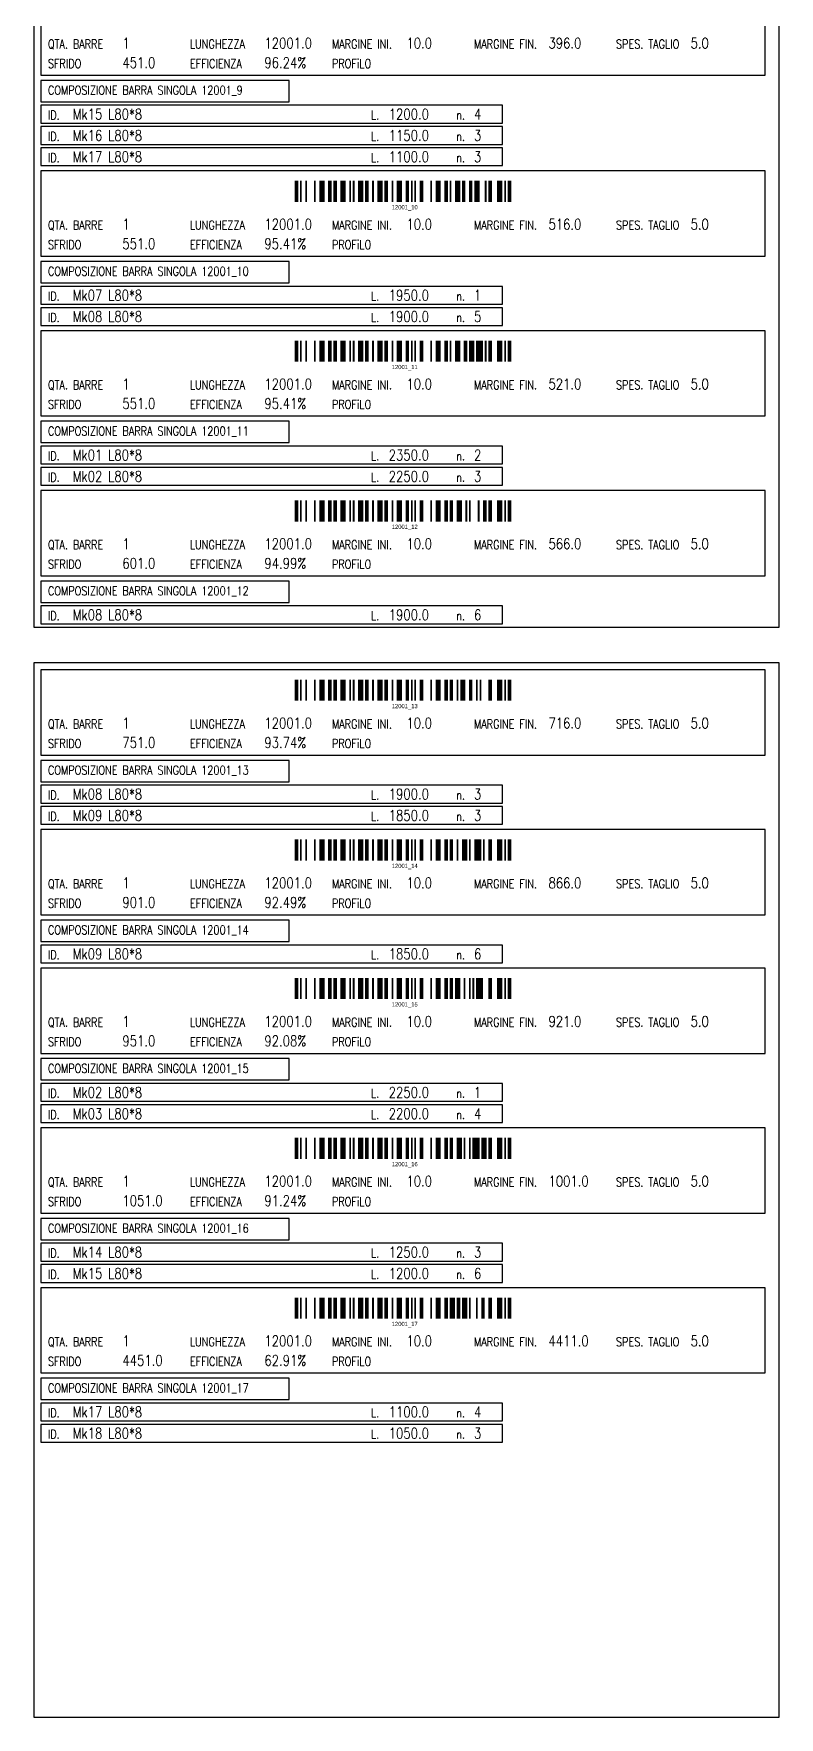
# Model space of a CAD drawing. Header units: millimetres. Extents: x -56 to 421004, y -1 to 91234.
# Drawn here: x 186467 to 198641, y 38418 to 65908 of the extents above; entities that cross this region are included whole.
import ezdxf
from ezdxf.enums import TextEntityAlignment as Align

# ---------------------------------------------------------------- set-up
doc = ezdxf.new("R2010")
doc.units = ezdxf.units.MM
doc.styles.add('EasyCutStyle', font='romans.shx', dxfattribs={"width": 0.8})

# ---------------------------------------------------------------- blocks, each defined once
blk = doc.blocks.new('BARCODE128_12001_10')
at = {"linetype": 'Continuous'}
for points, const_width in [([(1, 0), (1, 12)], 2), ([(3.5, 0), (3.5, 12)], 1), ([(6.5, 0), (6.5, 12)], 1), ([(11.5, 0), (11.5, 12)], 1), ([(15.5, 0), (15.5, 12)], 3), ([(20, 0), (20, 12)], 2), ([(23, 0), (23, 12)], 2), ([(27.5, 0), (27.5, 12)], 3), ([(31.5, 0), (31.5, 12)], 1), ([(33.5, 0), (33.5, 12)], 1), ([(37.5, 0), (37.5, 12)], 3), ([(41, 0), (41, 12)], 2), ([(44.5, 0), (44.5, 12)], 1), ([(48.5, 0), (48.5, 12)], 3), ([(52, 0), (52, 12)], 2), ([(55.5, 0), (55.5, 12)], 1), ([(59.5, 0), (59.5, 12)], 3), ([(64, 0), (64, 12)], 2), ([(66.5, 0), (66.5, 12)], 1), ([(68.5, 0), (68.5, 12)], 1), ([(72, 0), (72, 12)], 2), ([(77.5, 0), (77.5, 12)], 1), ([(81.5, 0), (81.5, 12)], 3), ([(86, 0), (86, 12)], 2), ([(88.5, 0), (88.5, 12)], 1), ([(92.5, 0), (92.5, 12)], 3), ([(96, 0), (96, 12)], 2), ([(100, 0), (100, 12)], 2), ([(103.5, 0), (103.5, 12)], 3), ([(108.5, 0), (108.5, 12)], 1), ([(111, 0), (111, 12)], 2), ([(116.5, 0), (116.5, 12)], 3), ([(119.5, 0), (119.5, 12)], 1), ([(122, 0), (122, 12)], 2)]:
    blk.add_lwpolyline(points, dxfattribs=dict(at, const_width=const_width))
blk.add_text('12001_10', height=2.4).set_placement((62.5, -4.2), align=Align.CENTER)
blk = doc.blocks.new('BARCODE128_12001_11')
at = {"linetype": 'Continuous'}
for points, const_width in [([(1, 0), (1, 12)], 2), ([(3.5, 0), (3.5, 12)], 1), ([(6.5, 0), (6.5, 12)], 1), ([(11.5, 0), (11.5, 12)], 1), ([(15.5, 0), (15.5, 12)], 3), ([(20, 0), (20, 12)], 2), ([(23, 0), (23, 12)], 2), ([(27.5, 0), (27.5, 12)], 3), ([(31.5, 0), (31.5, 12)], 1), ([(33.5, 0), (33.5, 12)], 1), ([(37.5, 0), (37.5, 12)], 3), ([(41, 0), (41, 12)], 2), ([(44.5, 0), (44.5, 12)], 1), ([(48.5, 0), (48.5, 12)], 3), ([(52, 0), (52, 12)], 2), ([(55.5, 0), (55.5, 12)], 1), ([(59.5, 0), (59.5, 12)], 3), ([(64, 0), (64, 12)], 2), ([(66.5, 0), (66.5, 12)], 1), ([(68.5, 0), (68.5, 12)], 1), ([(72, 0), (72, 12)], 2), ([(77.5, 0), (77.5, 12)], 1), ([(81.5, 0), (81.5, 12)], 3), ([(86, 0), (86, 12)], 2), ([(88.5, 0), (88.5, 12)], 1), ([(92.5, 0), (92.5, 12)], 3), ([(97, 0), (97, 12)], 2), ([(100.5, 0), (100.5, 12)], 3), ([(105, 0), (105, 12)], 4), ([(108.5, 0), (108.5, 12)], 1), ([(111, 0), (111, 12)], 2), ([(116.5, 0), (116.5, 12)], 3), ([(119.5, 0), (119.5, 12)], 1), ([(122, 0), (122, 12)], 2)]:
    blk.add_lwpolyline(points, dxfattribs=dict(at, const_width=const_width))
blk.add_text('12001_11', height=2.4).set_placement((62.5, -4.2), align=Align.CENTER)
blk = doc.blocks.new('BARCODE128_12001_12')
at = {"linetype": 'Continuous'}
for points, const_width in [([(1, 0), (1, 12)], 2), ([(3.5, 0), (3.5, 12)], 1), ([(6.5, 0), (6.5, 12)], 1), ([(11.5, 0), (11.5, 12)], 1), ([(15.5, 0), (15.5, 12)], 3), ([(20, 0), (20, 12)], 2), ([(23, 0), (23, 12)], 2), ([(27.5, 0), (27.5, 12)], 3), ([(31.5, 0), (31.5, 12)], 1), ([(33.5, 0), (33.5, 12)], 1), ([(37.5, 0), (37.5, 12)], 3), ([(41, 0), (41, 12)], 2), ([(44.5, 0), (44.5, 12)], 1), ([(48.5, 0), (48.5, 12)], 3), ([(52, 0), (52, 12)], 2), ([(55.5, 0), (55.5, 12)], 1), ([(59.5, 0), (59.5, 12)], 3), ([(64, 0), (64, 12)], 2), ([(66.5, 0), (66.5, 12)], 1), ([(68.5, 0), (68.5, 12)], 1), ([(72, 0), (72, 12)], 2), ([(77.5, 0), (77.5, 12)], 1), ([(81.5, 0), (81.5, 12)], 3), ([(86, 0), (86, 12)], 2), ([(89, 0), (89, 12)], 2), ([(93.5, 0), (93.5, 12)], 3), ([(97.5, 0), (97.5, 12)], 1), ([(99.5, 0), (99.5, 12)], 1), ([(104.5, 0), (104.5, 12)], 1), ([(108, 0), (108, 12)], 2), ([(111, 0), (111, 12)], 2), ([(116.5, 0), (116.5, 12)], 3), ([(119.5, 0), (119.5, 12)], 1), ([(122, 0), (122, 12)], 2)]:
    blk.add_lwpolyline(points, dxfattribs=dict(at, const_width=const_width))
blk.add_text('12001_12', height=2.4).set_placement((62.5, -4.2), align=Align.CENTER)
blk = doc.blocks.new('BARCODE128_12001_13')
at = {"linetype": 'Continuous'}
for points, const_width in [([(1, 0), (1, 12)], 2), ([(3.5, 0), (3.5, 12)], 1), ([(6.5, 0), (6.5, 12)], 1), ([(11.5, 0), (11.5, 12)], 1), ([(15.5, 0), (15.5, 12)], 3), ([(20, 0), (20, 12)], 2), ([(23, 0), (23, 12)], 2), ([(27.5, 0), (27.5, 12)], 3), ([(31.5, 0), (31.5, 12)], 1), ([(33.5, 0), (33.5, 12)], 1), ([(37.5, 0), (37.5, 12)], 3), ([(41, 0), (41, 12)], 2), ([(44.5, 0), (44.5, 12)], 1), ([(48.5, 0), (48.5, 12)], 3), ([(52, 0), (52, 12)], 2), ([(55.5, 0), (55.5, 12)], 1), ([(59.5, 0), (59.5, 12)], 3), ([(64, 0), (64, 12)], 2), ([(66.5, 0), (66.5, 12)], 1), ([(68.5, 0), (68.5, 12)], 1), ([(72, 0), (72, 12)], 2), ([(77.5, 0), (77.5, 12)], 1), ([(81.5, 0), (81.5, 12)], 3), ([(86, 0), (86, 12)], 2), ([(89, 0), (89, 12)], 2), ([(92.5, 0), (92.5, 12)], 1), ([(95.5, 0), (95.5, 12)], 3), ([(100, 0), (100, 12)], 2), ([(103.5, 0), (103.5, 12)], 1), ([(105.5, 0), (105.5, 12)], 1), ([(111, 0), (111, 12)], 2), ([(116.5, 0), (116.5, 12)], 3), ([(119.5, 0), (119.5, 12)], 1), ([(122, 0), (122, 12)], 2)]:
    blk.add_lwpolyline(points, dxfattribs=dict(at, const_width=const_width))
blk.add_text('12001_13', height=2.4).set_placement((62.5, -4.2), align=Align.CENTER)
blk = doc.blocks.new('BARCODE128_12001_14')
at = {"linetype": 'Continuous'}
for points, const_width in [([(1, 0), (1, 12)], 2), ([(3.5, 0), (3.5, 12)], 1), ([(6.5, 0), (6.5, 12)], 1), ([(11.5, 0), (11.5, 12)], 1), ([(15.5, 0), (15.5, 12)], 3), ([(20, 0), (20, 12)], 2), ([(23, 0), (23, 12)], 2), ([(27.5, 0), (27.5, 12)], 3), ([(31.5, 0), (31.5, 12)], 1), ([(33.5, 0), (33.5, 12)], 1), ([(37.5, 0), (37.5, 12)], 3), ([(41, 0), (41, 12)], 2), ([(44.5, 0), (44.5, 12)], 1), ([(48.5, 0), (48.5, 12)], 3), ([(52, 0), (52, 12)], 2), ([(55.5, 0), (55.5, 12)], 1), ([(59.5, 0), (59.5, 12)], 3), ([(64, 0), (64, 12)], 2), ([(66.5, 0), (66.5, 12)], 1), ([(68.5, 0), (68.5, 12)], 1), ([(72, 0), (72, 12)], 2), ([(77.5, 0), (77.5, 12)], 1), ([(81.5, 0), (81.5, 12)], 3), ([(86, 0), (86, 12)], 2), ([(89, 0), (89, 12)], 2), ([(92.5, 0), (92.5, 12)], 1), ([(96.5, 0), (96.5, 12)], 3), ([(99.5, 0), (99.5, 12)], 1), ([(104, 0), (104, 12)], 4), ([(107.5, 0), (107.5, 12)], 1), ([(111, 0), (111, 12)], 2), ([(116.5, 0), (116.5, 12)], 3), ([(119.5, 0), (119.5, 12)], 1), ([(122, 0), (122, 12)], 2)]:
    blk.add_lwpolyline(points, dxfattribs=dict(at, const_width=const_width))
blk.add_text('12001_14', height=2.4).set_placement((62.5, -4.2), align=Align.CENTER)
blk = doc.blocks.new('BARCODE128_12001_15')
at = {"linetype": 'Continuous'}
for points, const_width in [([(1, 0), (1, 12)], 2), ([(3.5, 0), (3.5, 12)], 1), ([(6.5, 0), (6.5, 12)], 1), ([(11.5, 0), (11.5, 12)], 1), ([(15.5, 0), (15.5, 12)], 3), ([(20, 0), (20, 12)], 2), ([(23, 0), (23, 12)], 2), ([(27.5, 0), (27.5, 12)], 3), ([(31.5, 0), (31.5, 12)], 1), ([(33.5, 0), (33.5, 12)], 1), ([(37.5, 0), (37.5, 12)], 3), ([(41, 0), (41, 12)], 2), ([(44.5, 0), (44.5, 12)], 1), ([(48.5, 0), (48.5, 12)], 3), ([(52, 0), (52, 12)], 2), ([(55.5, 0), (55.5, 12)], 1), ([(59.5, 0), (59.5, 12)], 3), ([(64, 0), (64, 12)], 2), ([(66.5, 0), (66.5, 12)], 1), ([(68.5, 0), (68.5, 12)], 1), ([(72, 0), (72, 12)], 2), ([(77.5, 0), (77.5, 12)], 1), ([(81.5, 0), (81.5, 12)], 3), ([(86, 0), (86, 12)], 2), ([(89, 0), (89, 12)], 2), ([(92.5, 0), (92.5, 12)], 3), ([(96.5, 0), (96.5, 12)], 1), ([(99.5, 0), (99.5, 12)], 1), ([(101.5, 0), (101.5, 12)], 1), ([(105, 0), (105, 12)], 4), ([(111, 0), (111, 12)], 2), ([(116.5, 0), (116.5, 12)], 3), ([(119.5, 0), (119.5, 12)], 1), ([(122, 0), (122, 12)], 2)]:
    blk.add_lwpolyline(points, dxfattribs=dict(at, const_width=const_width))
blk.add_text('12001_15', height=2.4).set_placement((62.5, -4.2), align=Align.CENTER)
blk = doc.blocks.new('BARCODE128_12001_16')
at = {"linetype": 'Continuous'}
for points, const_width in [([(1, 0), (1, 12)], 2), ([(3.5, 0), (3.5, 12)], 1), ([(6.5, 0), (6.5, 12)], 1), ([(11.5, 0), (11.5, 12)], 1), ([(15.5, 0), (15.5, 12)], 3), ([(20, 0), (20, 12)], 2), ([(23, 0), (23, 12)], 2), ([(27.5, 0), (27.5, 12)], 3), ([(31.5, 0), (31.5, 12)], 1), ([(33.5, 0), (33.5, 12)], 1), ([(37.5, 0), (37.5, 12)], 3), ([(41, 0), (41, 12)], 2), ([(44.5, 0), (44.5, 12)], 1), ([(48.5, 0), (48.5, 12)], 3), ([(52, 0), (52, 12)], 2), ([(55.5, 0), (55.5, 12)], 1), ([(59.5, 0), (59.5, 12)], 3), ([(64, 0), (64, 12)], 2), ([(66.5, 0), (66.5, 12)], 1), ([(68.5, 0), (68.5, 12)], 1), ([(72, 0), (72, 12)], 2), ([(77.5, 0), (77.5, 12)], 1), ([(81.5, 0), (81.5, 12)], 3), ([(86, 0), (86, 12)], 2), ([(89, 0), (89, 12)], 2), ([(93.5, 0), (93.5, 12)], 3), ([(96.5, 0), (96.5, 12)], 1), ([(99.5, 0), (99.5, 12)], 1), ([(103, 0), (103, 12)], 4), ([(107.5, 0), (107.5, 12)], 3), ([(111, 0), (111, 12)], 2), ([(116.5, 0), (116.5, 12)], 3), ([(119.5, 0), (119.5, 12)], 1), ([(122, 0), (122, 12)], 2)]:
    blk.add_lwpolyline(points, dxfattribs=dict(at, const_width=const_width))
blk.add_text('12001_16', height=2.4).set_placement((62.5, -4.2), align=Align.CENTER)
blk = doc.blocks.new('BARCODE128_12001_17')
at = {"linetype": 'Continuous'}
for points, const_width in [([(1, 0), (1, 12)], 2), ([(3.5, 0), (3.5, 12)], 1), ([(6.5, 0), (6.5, 12)], 1), ([(11.5, 0), (11.5, 12)], 1), ([(15.5, 0), (15.5, 12)], 3), ([(20, 0), (20, 12)], 2), ([(23, 0), (23, 12)], 2), ([(27.5, 0), (27.5, 12)], 3), ([(31.5, 0), (31.5, 12)], 1), ([(33.5, 0), (33.5, 12)], 1), ([(37.5, 0), (37.5, 12)], 3), ([(41, 0), (41, 12)], 2), ([(44.5, 0), (44.5, 12)], 1), ([(48.5, 0), (48.5, 12)], 3), ([(52, 0), (52, 12)], 2), ([(55.5, 0), (55.5, 12)], 1), ([(59.5, 0), (59.5, 12)], 3), ([(64, 0), (64, 12)], 2), ([(66.5, 0), (66.5, 12)], 1), ([(68.5, 0), (68.5, 12)], 1), ([(72, 0), (72, 12)], 2), ([(77.5, 0), (77.5, 12)], 1), ([(81.5, 0), (81.5, 12)], 3), ([(86, 0), (86, 12)], 2), ([(89.5, 0), (89.5, 12)], 3), ([(93, 0), (93, 12)], 2), ([(96.5, 0), (96.5, 12)], 3), ([(99.5, 0), (99.5, 12)], 1), ([(103.5, 0), (103.5, 12)], 1), ([(107, 0), (107, 12)], 2), ([(111, 0), (111, 12)], 2), ([(116.5, 0), (116.5, 12)], 3), ([(119.5, 0), (119.5, 12)], 1), ([(122, 0), (122, 12)], 2)]:
    blk.add_lwpolyline(points, dxfattribs=dict(at, const_width=const_width))
blk.add_text('12001_17', height=2.4).set_placement((62.5, -4.2), align=Align.CENTER)

msp = doc.modelspace()

# ---------------------------------------------------------------- linework, layer by layer
at = {"color": 5}
for points in [[(186466.54, 56216.6), (198641.46, 56216.6), (198641.46, 73435.41), (186466.54, 73435.41)], [(186582.49, 65231.84), (198409.55, 65231.84), (198409.55, 66623.25), (186582.49, 66623.25)], [(186582.49, 64797.02), (190640.8, 64797.02), (190640.8, 65144.87), (186582.49, 65144.87)], [(186582.49, 64449.16), (194119.34, 64449.16), (194119.34, 64739.04), (186582.49, 64739.04)], [(186582.49, 64101.31), (194119.34, 64101.31), (194119.34, 64391.19), (186582.49, 64391.19)], [(186582.49, 63753.45), (194119.34, 63753.45), (194119.34, 64043.33), (186582.49, 64043.33)], [(186582.49, 62275.07), (198409.55, 62275.07), (198409.55, 63666.49), (186582.49, 63666.49)], [(186582.49, 61840.25), (190640.8, 61840.25), (190640.8, 62188.11), (186582.49, 62188.11)], [(186582.49, 61492.4), (194119.34, 61492.4), (194119.34, 61782.28), (186582.49, 61782.28)], [(186582.49, 61144.54), (194119.34, 61144.54), (194119.34, 61434.42), (186582.49, 61434.42)], [(186582.49, 59666.16), (198409.55, 59666.16), (198409.55, 61057.58), (186582.49, 61057.58)], [(186582.49, 59231.34), (190640.8, 59231.34), (190640.8, 59579.19), (186582.49, 59579.19)], [(186582.49, 58883.49), (194119.34, 58883.49), (194119.34, 59173.36), (186582.49, 59173.36)], [(186582.49, 58535.63), (194119.34, 58535.63), (194119.34, 58825.51), (186582.49, 58825.51)], [(186582.49, 57057.25), (198409.55, 57057.25), (198409.55, 58448.67), (186582.49, 58448.67)], [(186582.49, 56622.43), (190640.8, 56622.43), (190640.8, 56970.28), (186582.49, 56970.28)], [(186582.49, 56274.57), (194119.34, 56274.57), (194119.34, 56564.45), (186582.49, 56564.45)], [(186466.54, 38418.03), (198641.46, 38418.03), (198641.46, 55636.84), (186466.54, 55636.84)], [(186582.49, 54129.47), (198409.55, 54129.47), (198409.55, 55520.89), (186582.49, 55520.89)], [(186582.49, 53694.65), (190640.8, 53694.65), (190640.8, 54042.51), (186582.49, 54042.51)], [(186582.49, 53346.8), (194119.34, 53346.8), (194119.34, 53636.68), (186582.49, 53636.68)], [(186582.49, 52998.94), (194119.34, 52998.94), (194119.34, 53288.82), (186582.49, 53288.82)], [(186582.49, 51520.56), (198409.55, 51520.56), (198409.55, 52911.98), (186582.49, 52911.98)], [(186582.49, 51085.74), (190640.8, 51085.74), (190640.8, 51433.59), (186582.49, 51433.59)], [(186582.49, 50737.89), (194119.34, 50737.89), (194119.34, 51027.76), (186582.49, 51027.76)], [(186582.49, 49259.5), (198409.55, 49259.5), (198409.55, 50650.92), (186582.49, 50650.92)], [(186582.49, 48824.68), (190640.8, 48824.68), (190640.8, 49172.54), (186582.49, 49172.54)], [(186582.49, 48476.83), (194119.34, 48476.83), (194119.34, 48766.71), (186582.49, 48766.71)], [(186582.49, 48128.97), (194119.34, 48128.97), (194119.34, 48418.85), (186582.49, 48418.85)], [(186582.49, 46650.59), (198409.55, 46650.59), (198409.55, 48042.01), (186582.49, 48042.01)], [(186582.49, 46215.77), (190640.8, 46215.77), (190640.8, 46563.63), (186582.49, 46563.63)], [(186582.49, 45867.92), (194119.34, 45867.92), (194119.34, 46157.8), (186582.49, 46157.8)], [(186582.49, 45520.06), (194119.34, 45520.06), (194119.34, 45809.94), (186582.49, 45809.94)], [(186582.49, 44041.68), (198409.55, 44041.68), (198409.55, 45433.1), (186582.49, 45433.1)], [(186582.49, 43606.86), (190640.8, 43606.86), (190640.8, 43954.72), (186582.49, 43954.72)], [(186582.49, 43259.01), (194119.34, 43259.01), (194119.34, 43548.89), (186582.49, 43548.89)], [(186582.49, 42911.15), (194119.34, 42911.15), (194119.34, 43201.03), (186582.49, 43201.03)]]:
    msp.add_lwpolyline(points, close=True, dxfattribs=at)

# ---------------------------------------------------------------- block references
at = {"xscale": 28.74833057849901, "yscale": 28.74833057851356, "zscale": 28.74833057851239}
for name, p in [('BARCODE128_12001_10', (190728, 63161)), ('BARCODE128_12001_11', (190728, 60552.09)), ('BARCODE128_12001_12', (190728, 57943.18)), ('BARCODE128_12001_13', (190728, 55015.4)), ('BARCODE128_12001_14', (190728, 52406.49)), ('BARCODE128_12001_15', (190728, 50145.43)), ('BARCODE128_12001_16', (190728, 47536.52)), ('BARCODE128_12001_17', (190728, 44927.61))]:
    msp.add_blockref(name, p, dxfattribs=at)

# ---------------------------------------------------------------- texts
at = {"color": 1, "style": 'EasyCutStyle', "width": 0.8}
for s, height, p in [('QTA. BARRE', 144.94, (186698.44, 65666.65)), ('LUNGHEZZA', 144.94, (189017.47, 65666.65)), ('MARGINE INI.', 144.9395, (191336.51, 65666.65)), ('MARGINE FIN.', 144.9395, (193655.54, 65666.65)), ('SPES. TAGLIO', 144.9395, (195974.57, 65666.65)), ('SFRIDO', 144.94, (186698.44, 65347.79)), ('EFFICIENZA', 144.94, (189017.47, 65347.79)), ('PROFiLO', 144.94, (191336.51, 65347.79)), ('ID.', 144.94, (186698.44, 64507.14)), ('L.', 144.94, (191974.24, 64507.14)), ('n.', 144.94, (193365.66, 64507.14)), ('ID.', 144.94, (186698.44, 64159.28)), ('L.', 144.94, (191974.24, 64159.28)), ('n.', 144.94, (193365.66, 64159.28)), ('ID.', 144.94, (186698.44, 63811.43)), ('L.', 144.94, (191974.24, 63811.43)), ('n.', 144.94, (193365.66, 63811.43)), ('QTA. BARRE', 144.94, (186698.44, 62709.89)), ('LUNGHEZZA', 144.94, (189017.47, 62709.89)), ('MARGINE INI.', 144.9395, (191336.51, 62709.89)), ('MARGINE FIN.', 144.9395, (193655.54, 62709.89)), ('SPES. TAGLIO', 144.9395, (195974.57, 62709.89)), ('SFRIDO', 144.94, (186698.44, 62391.02)), ('EFFICIENZA', 144.94, (189017.47, 62391.02)), ('PROFiLO', 144.94, (191336.51, 62391.02)), ('ID.', 144.94, (186698.44, 61550.37)), ('L.', 144.94, (191974.24, 61550.37)), ('n.', 144.94, (193365.66, 61550.37)), ('ID.', 144.94, (186698.44, 61202.52)), ('L.', 144.94, (191974.24, 61202.52)), ('n.', 144.94, (193365.66, 61202.52)), ('QTA. BARRE', 144.94, (186698.44, 60100.98)), ('LUNGHEZZA', 144.94, (189017.47, 60100.98)), ('MARGINE INI.', 144.9395, (191336.51, 60100.98)), ('MARGINE FIN.', 144.9395, (193655.54, 60100.98)), ('SPES. TAGLIO', 144.9395, (195974.57, 60100.98)), ('PROFiLO', 144.94, (191336.51, 59782.11)), ('SFRIDO', 144.94, (186698.44, 59782.11)), ('EFFICIENZA', 144.94, (189017.47, 59782.11)), ('ID.', 144.94, (186698.44, 58941.46)), ('L.', 144.94, (191974.24, 58941.46)), ('n.', 144.94, (193365.66, 58941.46)), ('ID.', 144.94, (186698.44, 58593.61)), ('L.', 144.94, (191974.24, 58593.61)), ('n.', 144.94, (193365.66, 58593.61)), ('QTA. BARRE', 144.94, (186698.44, 57492.07)), ('LUNGHEZZA', 144.94, (189017.47, 57492.07)), ('MARGINE INI.', 144.9395, (191336.51, 57492.07)), ('MARGINE FIN.', 144.9395, (193655.54, 57492.07)), ('SPES. TAGLIO', 144.9395, (195974.57, 57492.07)), ('SFRIDO', 144.94, (186698.44, 57173.2)), ('EFFICIENZA', 144.94, (189017.47, 57173.2)), ('PROFiLO', 144.94, (191336.51, 57173.2)), ('ID.', 144.94, (186698.44, 56332.55)), ('L.', 144.94, (191974.24, 56332.55)), ('n.', 144.94, (193365.66, 56332.55)), ('QTA. BARRE', 144.94, (186698.44, 54564.29)), ('LUNGHEZZA', 144.94, (189017.47, 54564.29)), ('MARGINE INI.', 144.9395, (191336.51, 54564.29)), ('MARGINE FIN.', 144.9395, (193655.54, 54564.29)), ('SPES. TAGLIO', 144.9395, (195974.57, 54564.29)), ('SFRIDO', 144.94, (186698.44, 54245.42)), ('EFFICIENZA', 144.94, (189017.47, 54245.42)), ('PROFiLO', 144.94, (191336.51, 54245.42)), ('ID.', 144.94, (186698.44, 53404.77)), ('L.', 144.94, (191974.24, 53404.77)), ('n.', 144.94, (193365.66, 53404.77)), ('ID.', 144.94, (186698.44, 53056.92)), ('L.', 144.94, (191974.24, 53056.92)), ('n.', 144.94, (193365.66, 53056.92)), ('QTA. BARRE', 144.94, (186698.44, 51955.38)), ('LUNGHEZZA', 144.94, (189017.47, 51955.38)), ('MARGINE INI.', 144.9395, (191336.51, 51955.38)), ('MARGINE FIN.', 144.9395, (193655.54, 51955.38)), ('SPES. TAGLIO', 144.9395, (195974.57, 51955.38)), ('SFRIDO', 144.94, (186698.44, 51636.51)), ('EFFICIENZA', 144.94, (189017.47, 51636.51)), ('PROFiLO', 144.94, (191336.51, 51636.51)), ('ID.', 144.94, (186698.44, 50795.86)), ('L.', 144.94, (191974.24, 50795.86)), ('n.', 144.94, (193365.66, 50795.86)), ('QTA. BARRE', 144.94, (186698.44, 49694.32)), ('LUNGHEZZA', 144.94, (189017.47, 49694.32)), ('MARGINE INI.', 144.9395, (191336.51, 49694.32)), ('MARGINE FIN.', 144.9395, (193655.54, 49694.32)), ('SPES. TAGLIO', 144.9395, (195974.57, 49694.32)), ('SFRIDO', 144.94, (186698.44, 49375.45)), ('EFFICIENZA', 144.94, (189017.47, 49375.45)), ('PROFiLO', 144.94, (191336.51, 49375.45)), ('ID.', 144.94, (186698.44, 48534.8)), ('L.', 144.94, (191974.24, 48534.8)), ('n.', 144.94, (193365.66, 48534.8)), ('ID.', 144.94, (186698.44, 48186.95)), ('L.', 144.94, (191974.24, 48186.95)), ('n.', 144.94, (193365.66, 48186.95)), ('QTA. BARRE', 144.94, (186698.44, 47085.41)), ('LUNGHEZZA', 144.94, (189017.47, 47085.41)), ('MARGINE INI.', 144.9395, (191336.51, 47085.41)), ('MARGINE FIN.', 144.9395, (193655.54, 47085.41)), ('SPES. TAGLIO', 144.9395, (195974.57, 47085.41)), ('SFRIDO', 144.94, (186698.44, 46766.54)), ('EFFICIENZA', 144.94, (189017.47, 46766.54)), ('PROFiLO', 144.94, (191336.51, 46766.54)), ('ID.', 144.94, (186698.44, 45925.89)), ('L.', 144.94, (191974.24, 45925.89)), ('n.', 144.94, (193365.66, 45925.89)), ('ID.', 144.94, (186698.44, 45578.04)), ('L.', 144.94, (191974.24, 45578.04)), ('n.', 144.94, (193365.66, 45578.04)), ('QTA. BARRE', 144.94, (186698.44, 44476.5)), ('LUNGHEZZA', 144.94, (189017.47, 44476.5)), ('MARGINE INI.', 144.9395, (191336.51, 44476.5)), ('MARGINE FIN.', 144.9395, (193655.54, 44476.5)), ('SPES. TAGLIO', 144.9395, (195974.57, 44476.5)), ('SFRIDO', 144.94, (186698.44, 44157.63)), ('EFFICIENZA', 144.94, (189017.47, 44157.63)), ('PROFiLO', 144.94, (191336.51, 44157.63)), ('ID.', 144.94, (186698.44, 43316.98)), ('L.', 144.94, (191974.24, 43316.98)), ('n.', 144.94, (193365.66, 43316.98)), ('ID.', 144.94, (186698.44, 42969.13)), ('L.', 144.94, (191974.24, 42969.13)), ('n.', 144.94, (193365.66, 42969.13))]:
    msp.add_text(s, height=height, dxfattribs=at).set_placement(p)
at = {"color": 3, "style": 'EasyCutStyle', "width": 0.8}
for s, height, p in [('1', 173.93, (187915.93, 65666.65)), ('12001.0', 173.927, (190234.97, 65666.65)), ('10.0', 173.927, (192554, 65666.65)), ('396.0', 173.927, (194873.03, 65666.65)), ('5.0', 173.927, (197192.06, 65666.65)), ('451.0', 173.927, (187915.93, 65347.79)), ('96.24%', 173.927, (190234.97, 65347.79)), ('Mk15 L80*8', 173.927, (187104.27, 64507.14)), ('1200.0', 173.927, (192264.12, 64507.14)), ('4', 173.93, (193655.54, 64507.14)), ('Mk16 L80*8', 173.927, (187104.27, 64159.28)), ('1150.0', 173.927, (192264.12, 64159.28)), ('3', 173.93, (193655.54, 64159.28)), ('Mk17 L80*8', 173.927, (187104.27, 63811.43)), ('1100.0', 173.927, (192264.12, 63811.43)), ('3', 173.93, (193655.54, 63811.43)), ('1', 173.93, (187915.93, 62709.89)), ('12001.0', 173.927, (190234.97, 62709.89)), ('10.0', 173.927, (192554, 62709.89)), ('516.0', 173.927, (194873.03, 62709.89)), ('5.0', 173.927, (197192.06, 62709.89)), ('551.0', 173.927, (187915.93, 62391.02)), ('95.41%', 173.927, (190234.97, 62391.02)), ('Mk07 L80*8', 173.927, (187104.27, 61550.37)), ('1950.0', 173.927, (192264.12, 61550.37)), ('1', 173.93, (193655.54, 61550.37)), ('Mk08 L80*8', 173.927, (187104.27, 61202.52)), ('1900.0', 173.927, (192264.12, 61202.52)), ('5', 173.93, (193655.54, 61202.52)), ('1', 173.93, (187915.93, 60100.98)), ('12001.0', 173.927, (190234.97, 60100.98)), ('10.0', 173.927, (192554, 60100.98)), ('521.0', 173.927, (194873.03, 60100.98)), ('5.0', 173.927, (197192.06, 60100.98)), ('551.0', 173.927, (187915.93, 59782.11)), ('95.41%', 173.927, (190234.97, 59782.11)), ('Mk01 L80*8', 173.927, (187104.27, 58941.46)), ('2350.0', 173.927, (192264.12, 58941.46)), ('2', 173.93, (193655.54, 58941.46)), ('Mk02 L80*8', 173.927, (187104.27, 58593.61)), ('2250.0', 173.927, (192264.12, 58593.61)), ('3', 173.93, (193655.54, 58593.61)), ('1', 173.93, (187915.93, 57492.07)), ('12001.0', 173.927, (190234.97, 57492.07)), ('10.0', 173.927, (192554, 57492.07)), ('566.0', 173.927, (194873.03, 57492.07)), ('5.0', 173.927, (197192.06, 57492.07)), ('601.0', 173.927, (187915.93, 57173.2)), ('94.99%', 173.927, (190234.97, 57173.2)), ('Mk08 L80*8', 173.927, (187104.27, 56332.55)), ('1900.0', 173.927, (192264.12, 56332.55)), ('6', 173.93, (193655.54, 56332.55)), ('1', 173.93, (187915.93, 54564.29)), ('12001.0', 173.927, (190234.97, 54564.29)), ('10.0', 173.927, (192554, 54564.29)), ('716.0', 173.927, (194873.03, 54564.29)), ('5.0', 173.927, (197192.06, 54564.29)), ('751.0', 173.927, (187915.93, 54245.42)), ('93.74%', 173.927, (190234.97, 54245.42)), ('Mk08 L80*8', 173.927, (187104.27, 53404.77)), ('1900.0', 173.927, (192264.12, 53404.77)), ('3', 173.93, (193655.54, 53404.77)), ('Mk09 L80*8', 173.927, (187104.27, 53056.92)), ('1850.0', 173.927, (192264.12, 53056.92)), ('3', 173.93, (193655.54, 53056.92)), ('1', 173.93, (187915.93, 51955.38)), ('12001.0', 173.927, (190234.97, 51955.38)), ('10.0', 173.927, (192554, 51955.38)), ('866.0', 173.927, (194873.03, 51955.38)), ('5.0', 173.927, (197192.06, 51955.38)), ('901.0', 173.927, (187915.93, 51636.51)), ('92.49%', 173.927, (190234.97, 51636.51)), ('Mk09 L80*8', 173.927, (187104.27, 50795.86)), ('1850.0', 173.927, (192264.12, 50795.86)), ('6', 173.93, (193655.54, 50795.86)), ('1', 173.93, (187915.93, 49694.32)), ('12001.0', 173.927, (190234.97, 49694.32)), ('10.0', 173.927, (192554, 49694.32)), ('921.0', 173.927, (194873.03, 49694.32)), ('5.0', 173.927, (197192.06, 49694.32)), ('951.0', 173.927, (187915.93, 49375.45)), ('92.08%', 173.927, (190234.97, 49375.45)), ('Mk02 L80*8', 173.927, (187104.27, 48534.8)), ('2250.0', 173.927, (192264.12, 48534.8)), ('1', 173.93, (193655.54, 48534.8)), ('Mk03 L80*8', 173.927, (187104.27, 48186.95)), ('2200.0', 173.927, (192264.12, 48186.95)), ('4', 173.93, (193655.54, 48186.95)), ('1', 173.93, (187915.93, 47085.41)), ('12001.0', 173.927, (190234.97, 47085.41)), ('10.0', 173.927, (192554, 47085.41)), ('1001.0', 173.927, (194873.03, 47085.41)), ('5.0', 173.927, (197192.06, 47085.41)), ('1051.0', 173.927, (187915.93, 46766.54)), ('91.24%', 173.927, (190234.97, 46766.54)), ('Mk14 L80*8', 173.927, (187104.27, 45925.89)), ('1250.0', 173.927, (192264.12, 45925.89)), ('3', 173.93, (193655.54, 45925.89)), ('Mk15 L80*8', 173.927, (187104.27, 45578.04)), ('1200.0', 173.927, (192264.12, 45578.04)), ('6', 173.93, (193655.54, 45578.04)), ('1', 173.93, (187915.93, 44476.5)), ('12001.0', 173.927, (190234.97, 44476.5)), ('10.0', 173.927, (192554, 44476.5)), ('4411.0', 173.927, (194873.03, 44476.5)), ('5.0', 173.927, (197192.06, 44476.5)), ('4451.0', 173.927, (187915.93, 44157.63)), ('62.91%', 173.927, (190234.97, 44157.63)), ('Mk17 L80*8', 173.927, (187104.27, 43316.98)), ('1100.0', 173.927, (192264.12, 43316.98)), ('4', 173.93, (193655.54, 43316.98)), ('Mk18 L80*8', 173.927, (187104.27, 42969.13)), ('1050.0', 173.927, (192264.12, 42969.13)), ('3', 173.93, (193655.54, 42969.13))]:
    msp.add_text(s, height=height, dxfattribs=at).set_placement(p)
at = {"color": 2, "style": 'EasyCutStyle', "width": 0.8}
for s, p in [('COMPOSIZIONE BARRA SINGOLA 12001_9', (186698.44, 64912.97)), ('COMPOSIZIONE BARRA SINGOLA 12001_10', (186698.44, 61956.2)), ('COMPOSIZIONE BARRA SINGOLA 12001_11', (186698.44, 59347.29)), ('COMPOSIZIONE BARRA SINGOLA 12001_12', (186698.44, 56738.38)), ('COMPOSIZIONE BARRA SINGOLA 12001_13', (186698.44, 53810.6)), ('COMPOSIZIONE BARRA SINGOLA 12001_14', (186698.44, 51201.69)), ('COMPOSIZIONE BARRA SINGOLA 12001_15', (186698.44, 48940.64)), ('COMPOSIZIONE BARRA SINGOLA 12001_16', (186698.44, 46331.72)), ('COMPOSIZIONE BARRA SINGOLA 12001_17', (186698.44, 43722.81))]:
    msp.add_text(s, height=144.9395, dxfattribs=at).set_placement(p)

doc.saveas('drawing.dxf')
